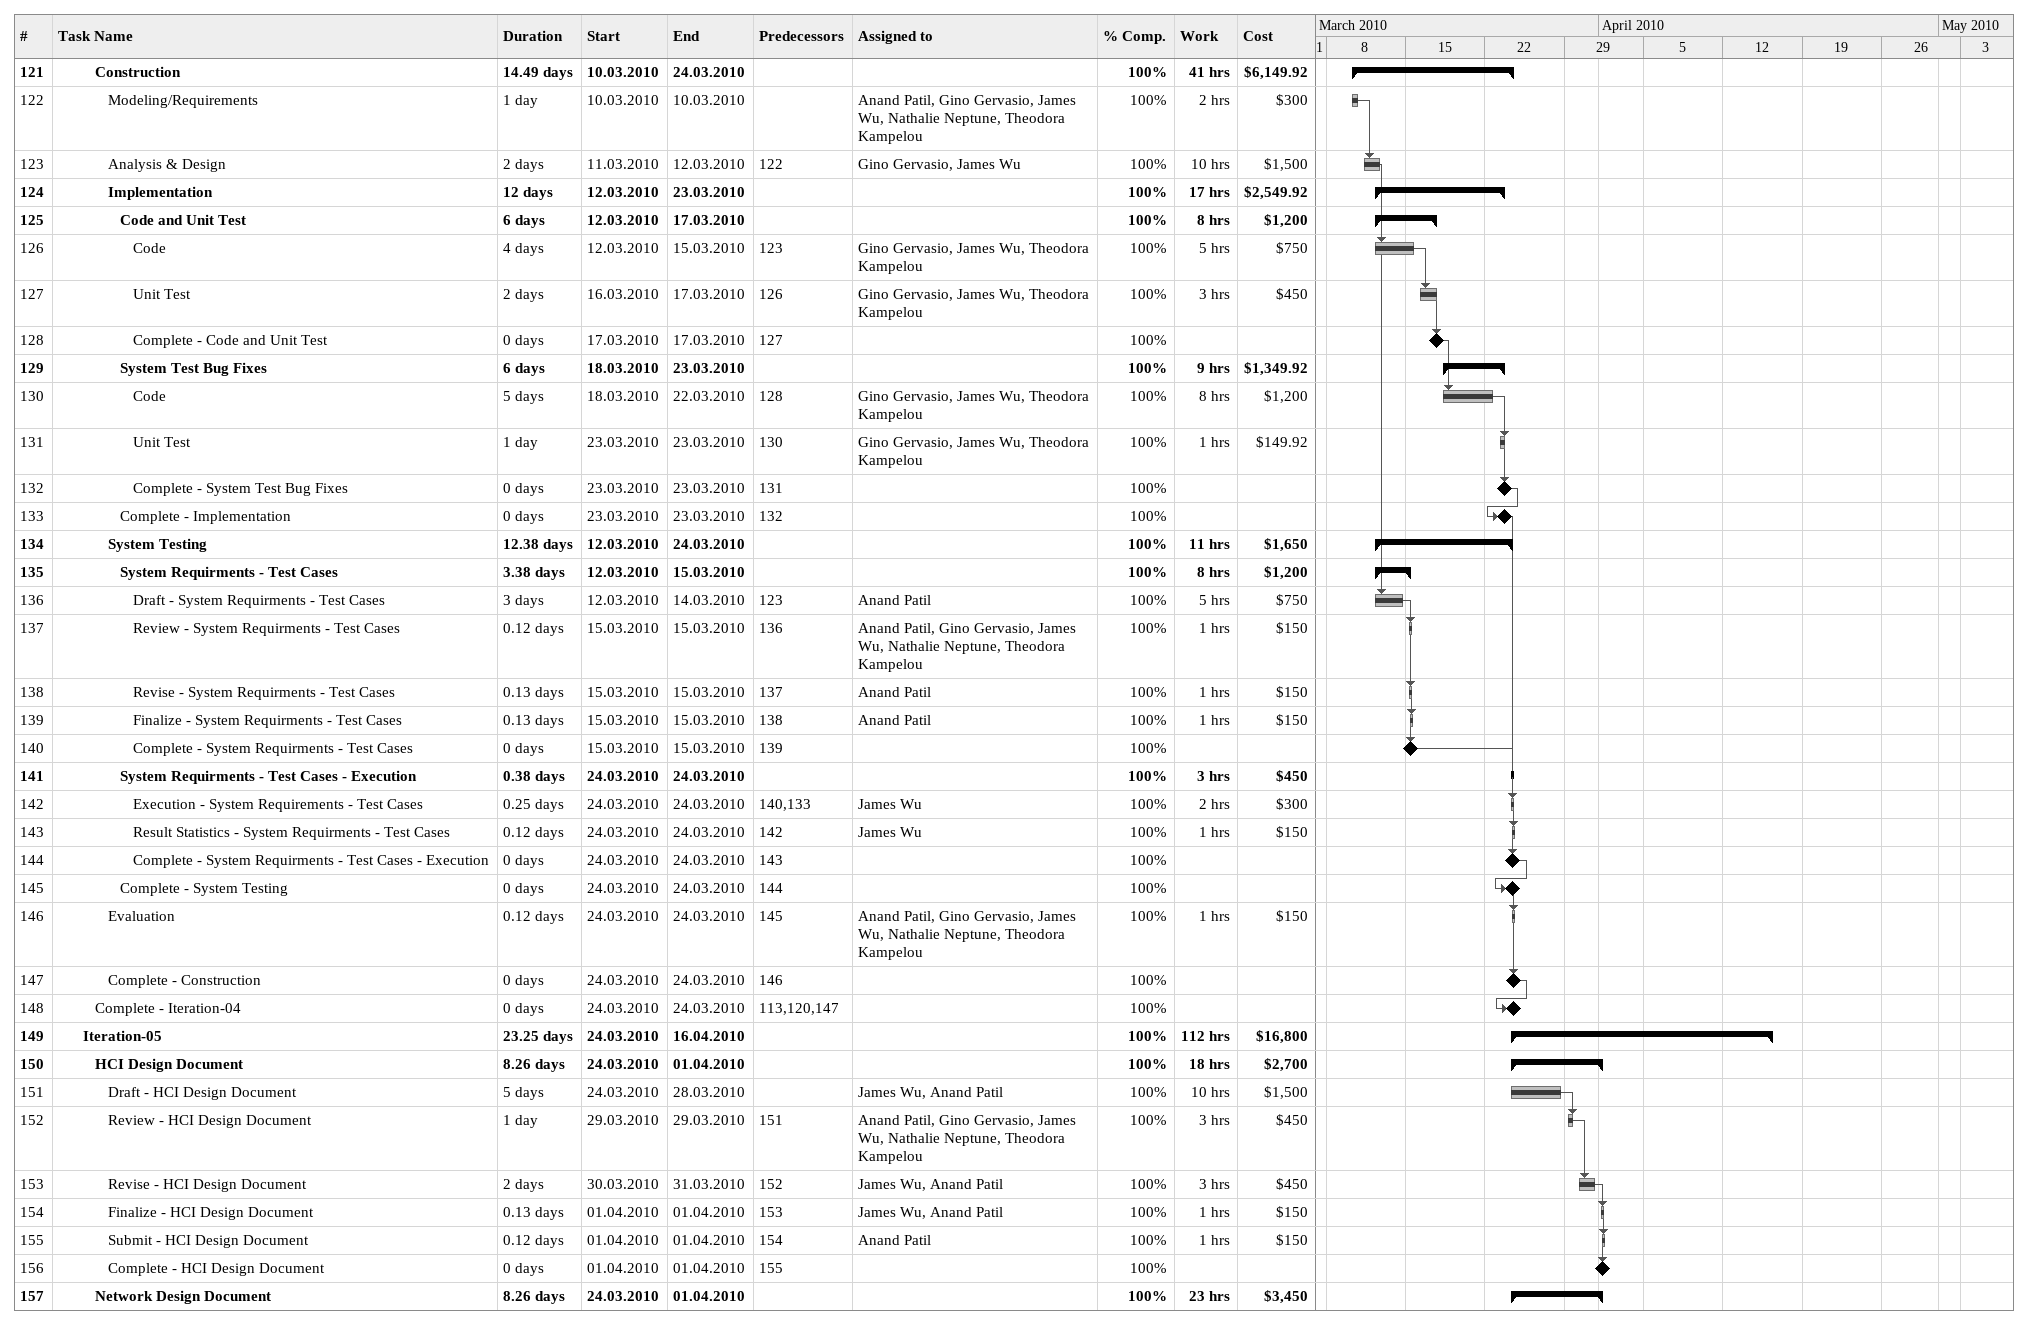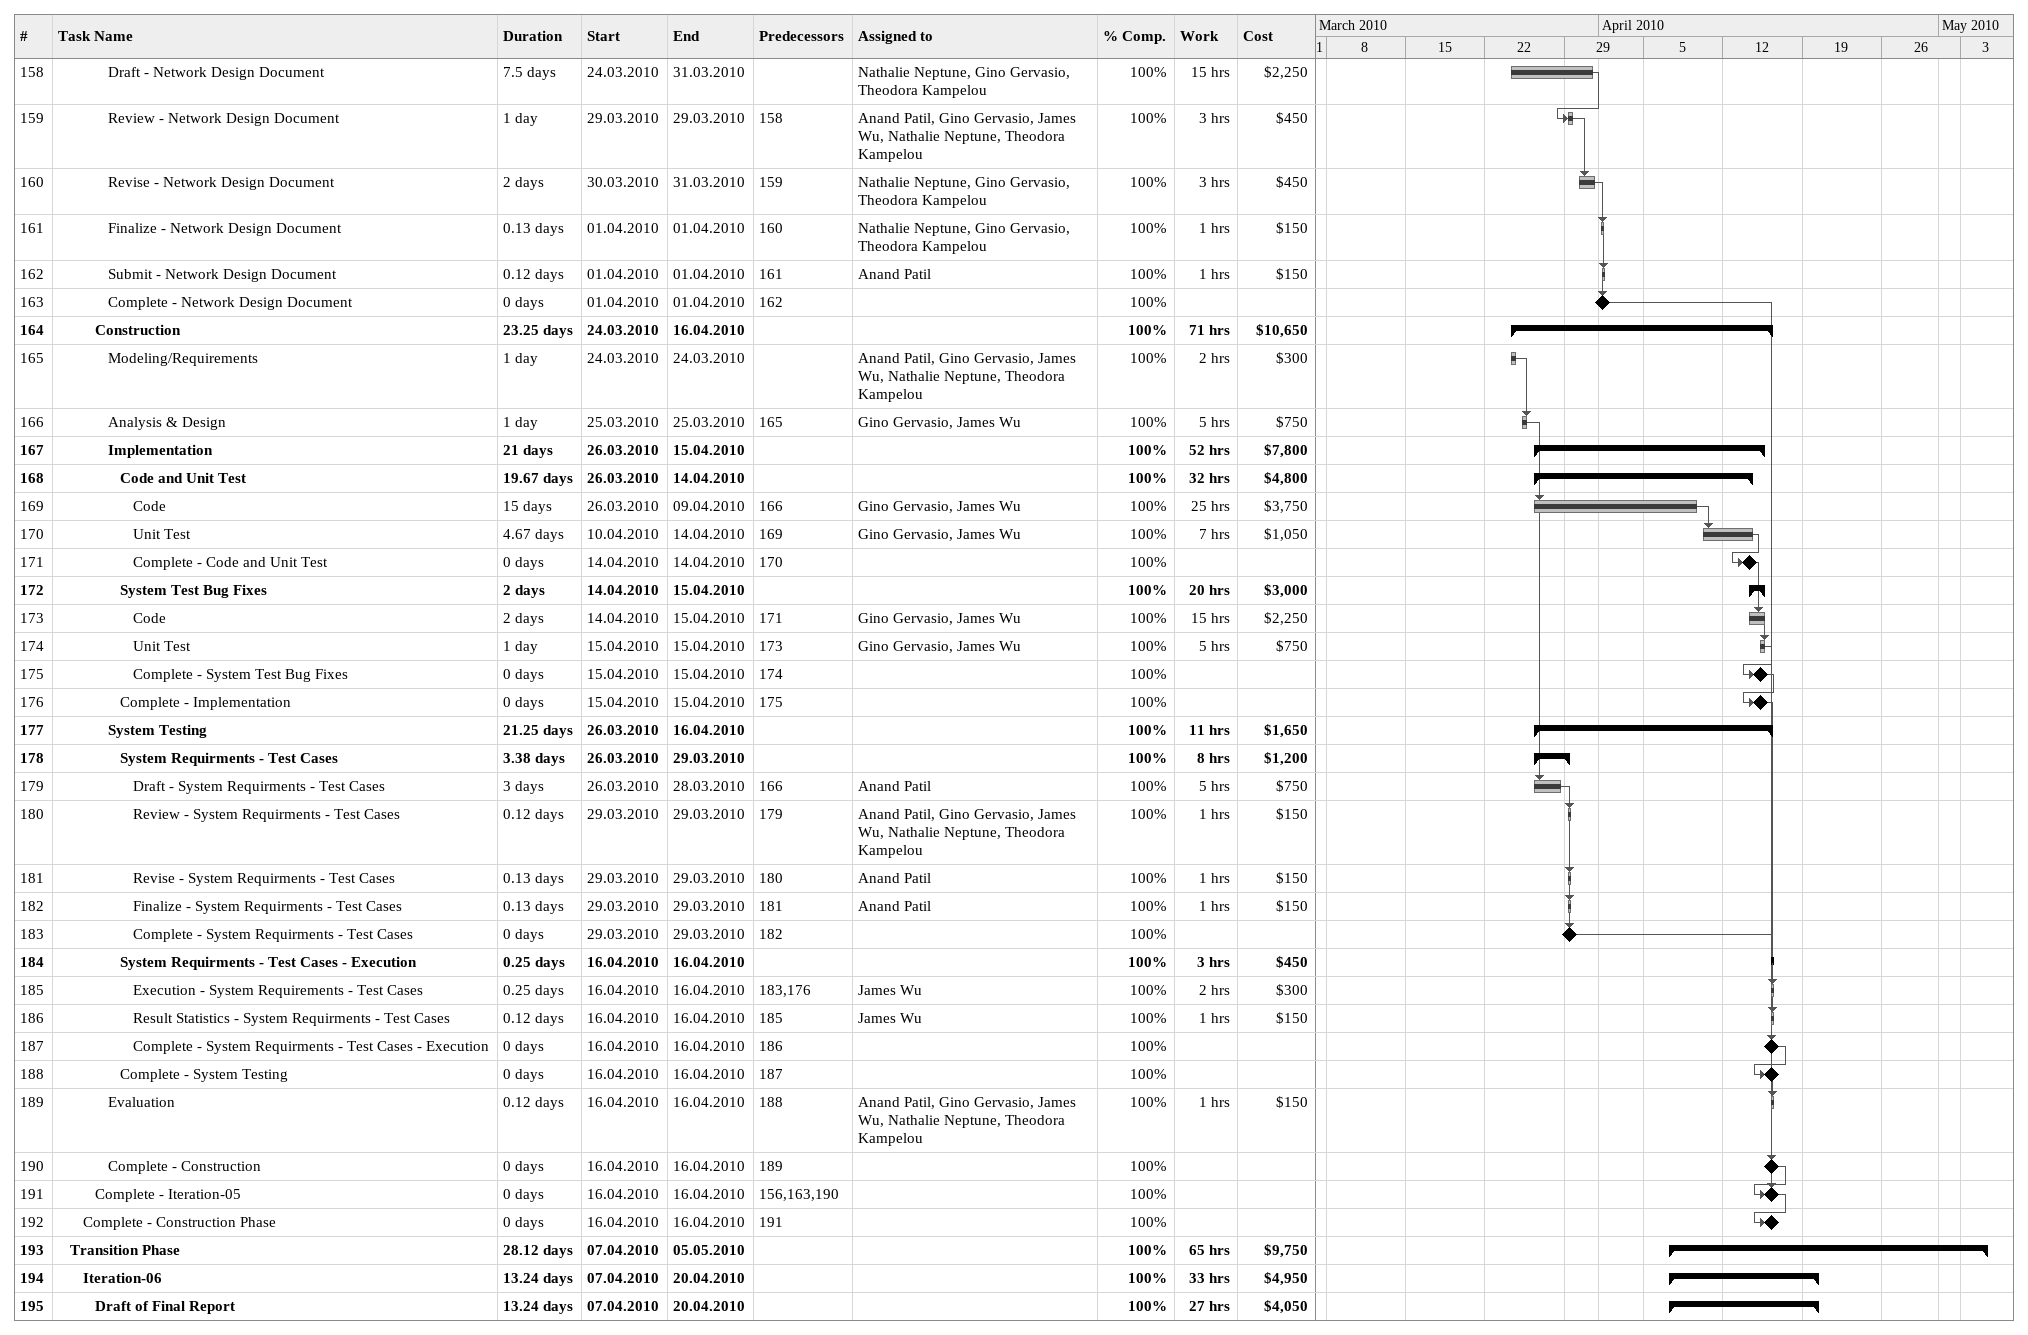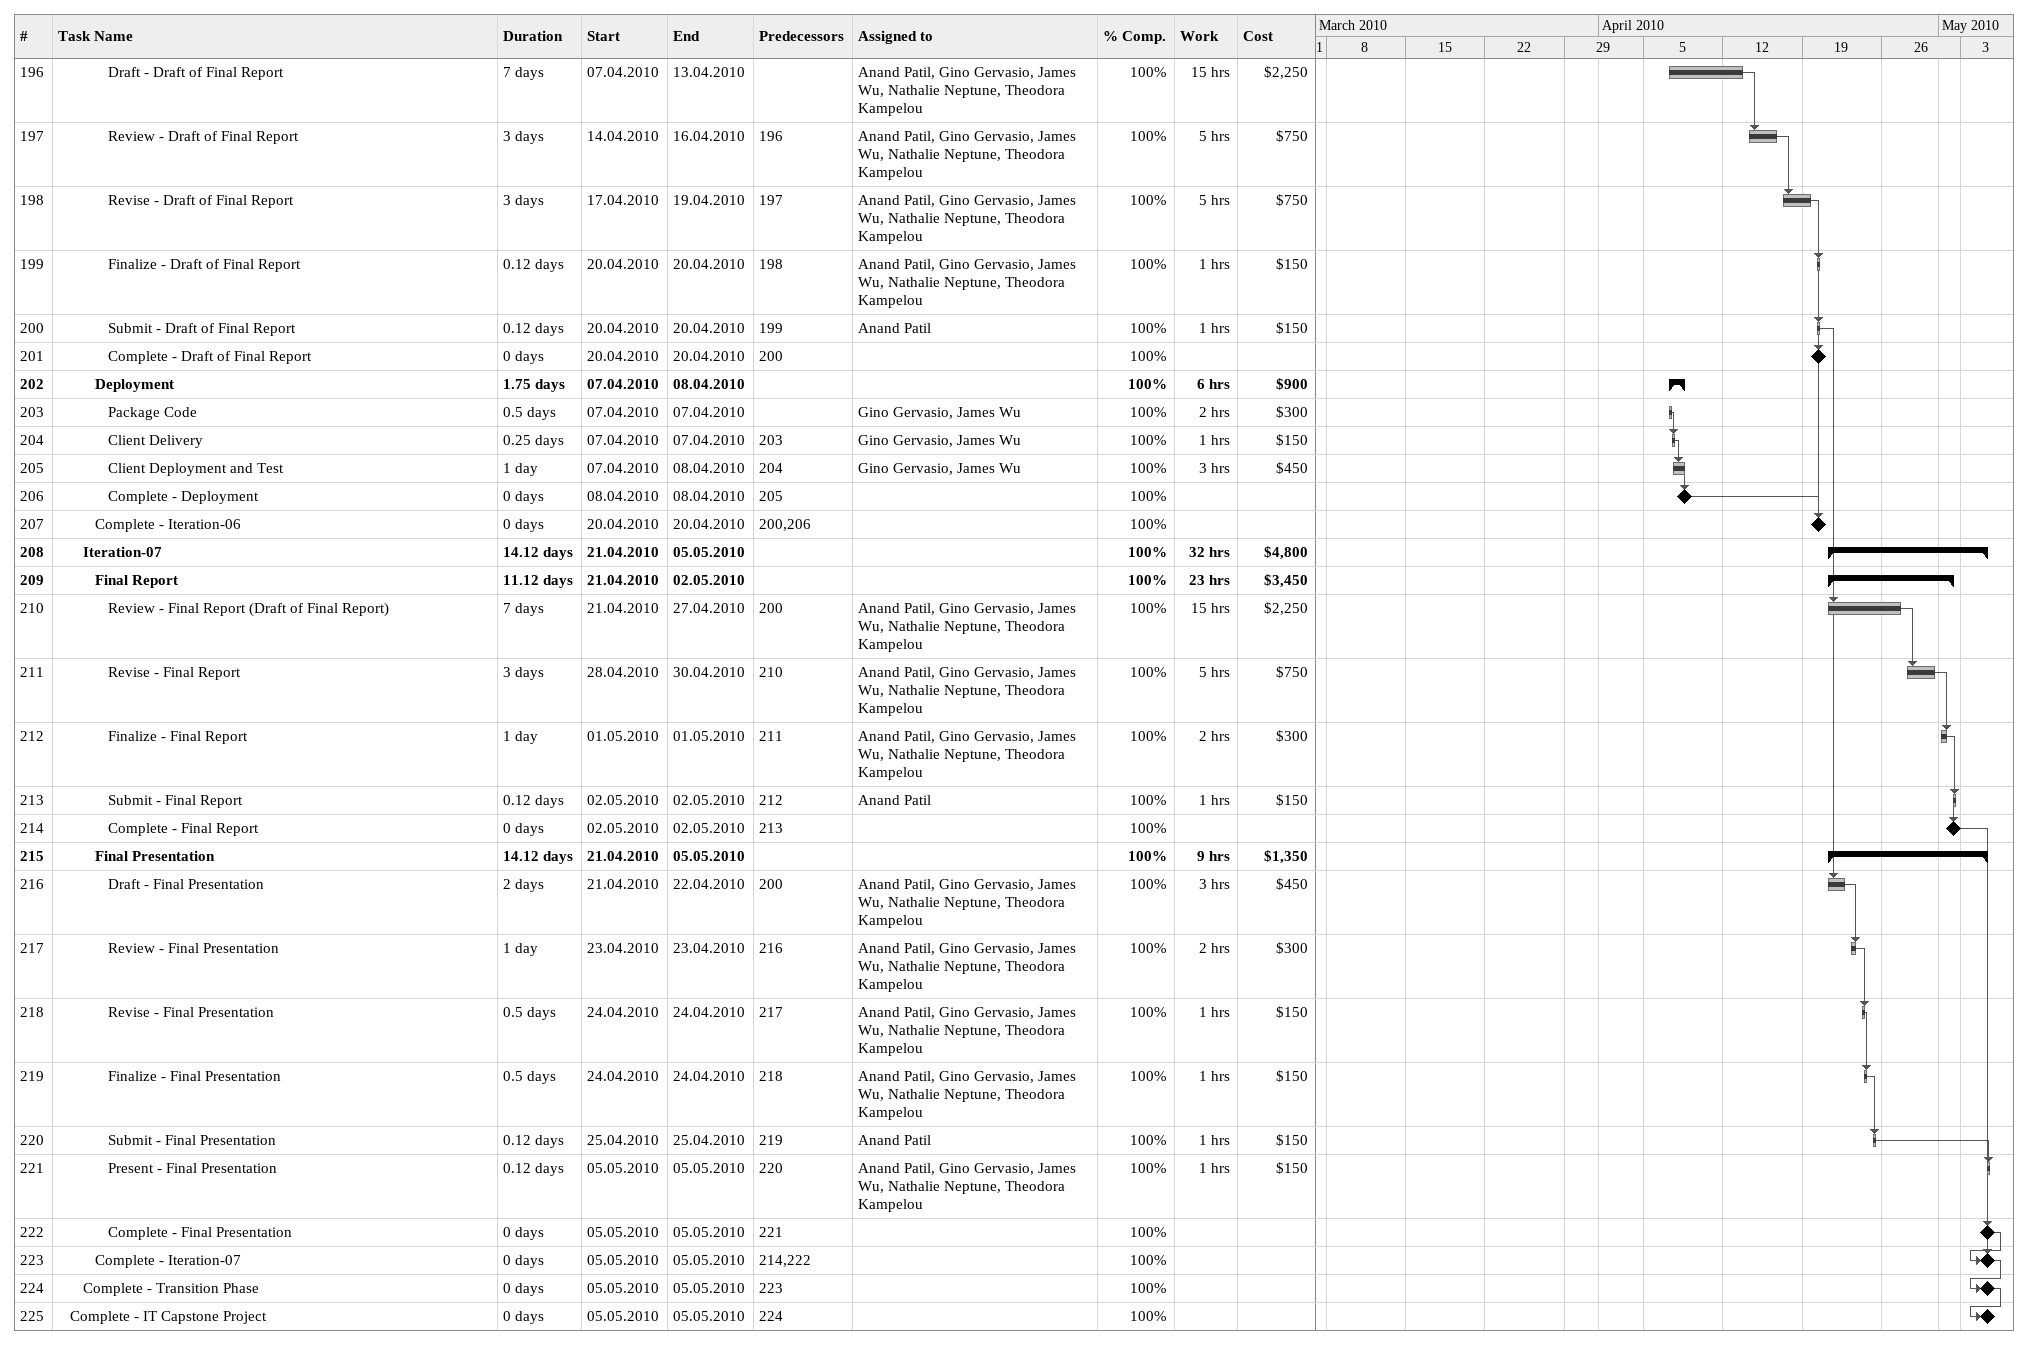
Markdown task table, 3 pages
| ID | Level | Task | Duration | Start | Finish | Predecessors | Resources | % complete | Work (h) | Cost ($) |
|---|---|---|---|---|---|---|---|---|---|---|
| 121 | 4 | **Construction** | 14.49d | 2010-03-10 | 2010-03-24 |  |  | 100 | 41 | 6149.92 |
| 122 | 5 | Modeling/Requirements | 1d | 2010-03-10 | 2010-03-10 |  | Anand Patil, Gino Gervasio, James Wu, Nathalie Neptune, Theodora Kampelou | 100 | 2 | 300 |
| 123 | 5 | Analysis & Design | 2d | 2010-03-11 | 2010-03-12 | 122 | Gino Gervasio, James Wu | 100 | 10 | 1500 |
| 124 | 5 | **Implementation** | 12d | 2010-03-12 | 2010-03-23 |  |  | 100 | 17 | 2549.92 |
| 125 | 6 | **Code and Unit Test** | 6d | 2010-03-12 | 2010-03-17 |  |  | 100 | 8 | 1200 |
| 126 | 7 | Code | 4d | 2010-03-12 | 2010-03-15 | 123 | Gino Gervasio, James Wu, Theodora Kampelou | 100 | 5 | 750 |
| 127 | 7 | Unit Test | 2d | 2010-03-16 | 2010-03-17 | 126 | Gino Gervasio, James Wu, Theodora Kampelou | 100 | 3 | 450 |
| 128 | 7 | Complete - Code and Unit Test | 0d | 2010-03-17 | 2010-03-17 | 127 |  | 100 |  |  |
| 129 | 6 | **System Test Bug Fixes** | 6d | 2010-03-18 | 2010-03-23 |  |  | 100 | 9 | 1349.92 |
| 130 | 7 | Code | 5d | 2010-03-18 | 2010-03-22 | 128 | Gino Gervasio, James Wu, Theodora Kampelou | 100 | 8 | 1200 |
| 131 | 7 | Unit Test | 1d | 2010-03-23 | 2010-03-23 | 130 | Gino Gervasio, James Wu, Theodora Kampelou | 100 | 1 | 149.92 |
| 132 | 7 | Complete - System Test Bug Fixes | 0d | 2010-03-23 | 2010-03-23 | 131 |  | 100 |  |  |
| 133 | 6 | Complete - Implementation | 0d | 2010-03-23 | 2010-03-23 | 132 |  | 100 |  |  |
| 134 | 5 | **System Testing** | 12.38d | 2010-03-12 | 2010-03-24 |  |  | 100 | 11 | 1650 |
| 135 | 6 | **System Requirments - Test Cases** | 3.38d | 2010-03-12 | 2010-03-15 |  |  | 100 | 8 | 1200 |
| 136 | 7 | Draft - System Requirments - Test Cases | 3d | 2010-03-12 | 2010-03-14 | 123 | Anand Patil | 100 | 5 | 750 |
| 137 | 7 | Review - System Requirments - Test Cases | 0.12d | 2010-03-15 | 2010-03-15 | 136 | Anand Patil, Gino Gervasio, James Wu, Nathalie Neptune, Theodora Kampelou | 100 | 1 | 150 |
| 138 | 7 | Revise - System Requirments - Test Cases | 0.13d | 2010-03-15 | 2010-03-15 | 137 | Anand Patil | 100 | 1 | 150 |
| 139 | 7 | Finalize - System Requirments - Test Cases | 0.13d | 2010-03-15 | 2010-03-15 | 138 | Anand Patil | 100 | 1 | 150 |
| 140 | 7 | Complete - System Requirments - Test Cases | 0d | 2010-03-15 | 2010-03-15 | 139 |  | 100 |  |  |
| 141 | 6 | **System Requirments - Test Cases - Execution** | 0.38d | 2010-03-24 | 2010-03-24 |  |  | 100 | 3 | 450 |
| 142 | 7 | Execution - System Requirements - Test Cases | 0.25d | 2010-03-24 | 2010-03-24 | 140, 133 | James Wu | 100 | 2 | 300 |
| 143 | 7 | Result Statistics - System Requirments - Test Cases | 0.12d | 2010-03-24 | 2010-03-24 | 142 | James Wu | 100 | 1 | 150 |
| 144 | 7 | Complete - System Requirments - Test Cases - Execution | 0d | 2010-03-24 | 2010-03-24 | 143 |  | 100 |  |  |
| 145 | 6 | Complete - System Testing | 0d | 2010-03-24 | 2010-03-24 | 144 |  | 100 |  |  |
| 146 | 5 | Evaluation | 0.12d | 2010-03-24 | 2010-03-24 | 145 | Anand Patil, Gino Gervasio, James Wu, Nathalie Neptune, Theodora Kampelou | 100 | 1 | 150 |
| 147 | 5 | Complete - Construction | 0d | 2010-03-24 | 2010-03-24 | 146 |  | 100 |  |  |
| 148 | 4 | Complete - Iteration-04 | 0d | 2010-03-24 | 2010-03-24 | 113, 120, 147 |  | 100 |  |  |
| 149 | 3 | **Iteration-05** | 23.25d | 2010-03-24 | 2010-04-16 |  |  | 100 | 112 | 16800 |
| 150 | 4 | **HCI Design Document** | 8.26d | 2010-03-24 | 2010-04-01 |  |  | 100 | 18 | 2700 |
| 151 | 5 | Draft - HCI Design Document | 5d | 2010-03-24 | 2010-03-28 |  | James Wu, Anand Patil | 100 | 10 | 1500 |
| 152 | 5 | Review - HCI Design Document | 1d | 2010-03-29 | 2010-03-29 | 151 | Anand Patil, Gino Gervasio, James Wu, Nathalie Neptune, Theodora Kampelou | 100 | 3 | 450 |
| 153 | 5 | Revise - HCI Design Document | 2d | 2010-03-30 | 2010-03-31 | 152 | James Wu, Anand Patil | 100 | 3 | 450 |
| 154 | 5 | Finalize - HCI Design Document | 0.13d | 2010-04-01 | 2010-04-01 | 153 | James Wu, Anand Patil | 100 | 1 | 150 |
| 155 | 5 | Submit - HCI Design Document | 0.12d | 2010-04-01 | 2010-04-01 | 154 | Anand Patil | 100 | 1 | 150 |
| 156 | 5 | Complete - HCI Design Document | 0d | 2010-04-01 | 2010-04-01 | 155 |  | 100 |  |  |
| 157 | 4 | **Network Design Document** | 8.26d | 2010-03-24 | 2010-04-01 |  |  | 100 | 23 | 3450 |
| 158 | 5 | Draft - Network Design Document | 7.5d | 2010-03-24 | 2010-03-31 |  | Nathalie Neptune, Gino Gervasio, Theodora Kampelou | 100 | 15 | 2250 |
| 159 | 5 | Review - Network Design Document | 1d | 2010-03-29 | 2010-03-29 | 158 | Anand Patil, Gino Gervasio, James Wu, Nathalie Neptune, Theodora Kampelou | 100 | 3 | 450 |
| 160 | 5 | Revise - Network Design Document | 2d | 2010-03-30 | 2010-03-31 | 159 | Nathalie Neptune, Gino Gervasio, Theodora Kampelou | 100 | 3 | 450 |
| 161 | 5 | Finalize - Network Design Document | 0.13d | 2010-04-01 | 2010-04-01 | 160 | Nathalie Neptune, Gino Gervasio, Theodora Kampelou | 100 | 1 | 150 |
| 162 | 5 | Submit - Network Design Document | 0.12d | 2010-04-01 | 2010-04-01 | 161 | Anand Patil | 100 | 1 | 150 |
| 163 | 5 | Complete - Network Design Document | 0d | 2010-04-01 | 2010-04-01 | 162 |  | 100 |  |  |
| 164 | 4 | **Construction** | 23.25d | 2010-03-24 | 2010-04-16 |  |  | 100 | 71 | 10650 |
| 165 | 5 | Modeling/Requirements | 1d | 2010-03-24 | 2010-03-24 |  | Anand Patil, Gino Gervasio, James Wu, Nathalie Neptune, Theodora Kampelou | 100 | 2 | 300 |
| 166 | 5 | Analysis & Design | 1d | 2010-03-25 | 2010-03-25 | 165 | Gino Gervasio, James Wu | 100 | 5 | 750 |
| 167 | 5 | **Implementation** | 21d | 2010-03-26 | 2010-04-15 |  |  | 100 | 52 | 7800 |
| 168 | 6 | **Code and Unit Test** | 19.67d | 2010-03-26 | 2010-04-14 |  |  | 100 | 32 | 4800 |
| 169 | 7 | Code | 15d | 2010-03-26 | 2010-04-09 | 166 | Gino Gervasio, James Wu | 100 | 25 | 3750 |
| 170 | 7 | Unit Test | 4.67d | 2010-04-10 | 2010-04-14 | 169 | Gino Gervasio, James Wu | 100 | 7 | 1050 |
| 171 | 7 | Complete - Code and Unit Test | 0d | 2010-04-14 | 2010-04-14 | 170 |  | 100 |  |  |
| 172 | 6 | **System Test Bug Fixes** | 2d | 2010-04-14 | 2010-04-15 |  |  | 100 | 20 | 3000 |
| 173 | 7 | Code | 2d | 2010-04-14 | 2010-04-15 | 171 | Gino Gervasio, James Wu | 100 | 15 | 2250 |
| 174 | 7 | Unit Test | 1d | 2010-04-15 | 2010-04-15 | 173 | Gino Gervasio, James Wu | 100 | 5 | 750 |
| 175 | 7 | Complete - System Test Bug Fixes | 0d | 2010-04-15 | 2010-04-15 | 174 |  | 100 |  |  |
| 176 | 6 | Complete - Implementation | 0d | 2010-04-15 | 2010-04-15 | 175 |  | 100 |  |  |
| 177 | 5 | **System Testing** | 21.25d | 2010-03-26 | 2010-04-16 |  |  | 100 | 11 | 1650 |
| 178 | 6 | **System Requirments - Test Cases** | 3.38d | 2010-03-26 | 2010-03-29 |  |  | 100 | 8 | 1200 |
| 179 | 7 | Draft - System Requirments - Test Cases | 3d | 2010-03-26 | 2010-03-28 | 166 | Anand Patil | 100 | 5 | 750 |
| 180 | 7 | Review - System Requirments - Test Cases | 0.12d | 2010-03-29 | 2010-03-29 | 179 | Anand Patil, Gino Gervasio, James Wu, Nathalie Neptune, Theodora Kampelou | 100 | 1 | 150 |
| 181 | 7 | Revise - System Requirments - Test Cases | 0.13d | 2010-03-29 | 2010-03-29 | 180 | Anand Patil | 100 | 1 | 150 |
| 182 | 7 | Finalize - System Requirments - Test Cases | 0.13d | 2010-03-29 | 2010-03-29 | 181 | Anand Patil | 100 | 1 | 150 |
| 183 | 7 | Complete - System Requirments - Test Cases | 0d | 2010-03-29 | 2010-03-29 | 182 |  | 100 |  |  |
| 184 | 6 | **System Requirments - Test Cases - Execution** | 0.25d | 2010-04-16 | 2010-04-16 |  |  | 100 | 3 | 450 |
| 185 | 7 | Execution - System Requirements - Test Cases | 0.25d | 2010-04-16 | 2010-04-16 | 183, 176 | James Wu | 100 | 2 | 300 |
| 186 | 7 | Result Statistics - System Requirments - Test Cases | 0.12d | 2010-04-16 | 2010-04-16 | 185 | James Wu | 100 | 1 | 150 |
| 187 | 7 | Complete - System Requirments - Test Cases - Execution | 0d | 2010-04-16 | 2010-04-16 | 186 |  | 100 |  |  |
| 188 | 6 | Complete - System Testing | 0d | 2010-04-16 | 2010-04-16 | 187 |  | 100 |  |  |
| 189 | 5 | Evaluation | 0.12d | 2010-04-16 | 2010-04-16 | 188 | Anand Patil, Gino Gervasio, James Wu, Nathalie Neptune, Theodora Kampelou | 100 | 1 | 150 |
| 190 | 5 | Complete - Construction | 0d | 2010-04-16 | 2010-04-16 | 189 |  | 100 |  |  |
| 191 | 4 | Complete - Iteration-05 | 0d | 2010-04-16 | 2010-04-16 | 156, 163, 190 |  | 100 |  |  |
| 192 | 3 | Complete - Construction Phase | 0d | 2010-04-16 | 2010-04-16 | 191 |  | 100 |  |  |
| 193 | 2 | **Transition Phase** | 28.12d | 2010-04-07 | 2010-05-05 |  |  | 100 | 65 | 9750 |
| 194 | 3 | **Iteration-06** | 13.24d | 2010-04-07 | 2010-04-20 |  |  | 100 | 33 | 4950 |
| 195 | 4 | **Draft of Final Report** | 13.24d | 2010-04-07 | 2010-04-20 |  |  | 100 | 27 | 4050 |
| 196 | 5 | Draft - Draft of Final Report | 7d | 2010-04-07 | 2010-04-13 |  | Anand Patil, Gino Gervasio, James Wu, Nathalie Neptune, Theodora Kampelou | 100 | 15 | 2250 |
| 197 | 5 | Review - Draft of Final Report | 3d | 2010-04-14 | 2010-04-16 | 196 | Anand Patil, Gino Gervasio, James Wu, Nathalie Neptune, Theodora Kampelou | 100 | 5 | 750 |
| 198 | 5 | Revise - Draft of Final Report | 3d | 2010-04-17 | 2010-04-19 | 197 | Anand Patil, Gino Gervasio, James Wu, Nathalie Neptune, Theodora Kampelou | 100 | 5 | 750 |
| 199 | 5 | Finalize - Draft of Final Report | 0.12d | 2010-04-20 | 2010-04-20 | 198 | Anand Patil, Gino Gervasio, James Wu, Nathalie Neptune, Theodora Kampelou | 100 | 1 | 150 |
| 200 | 5 | Submit - Draft of Final Report | 0.12d | 2010-04-20 | 2010-04-20 | 199 | Anand Patil | 100 | 1 | 150 |
| 201 | 5 | Complete - Draft of Final Report | 0d | 2010-04-20 | 2010-04-20 | 200 |  | 100 |  |  |
| 202 | 4 | **Deployment** | 1.75d | 2010-04-07 | 2010-04-08 |  |  | 100 | 6 | 900 |
| 203 | 5 | Package Code | 0.5d | 2010-04-07 | 2010-04-07 |  | Gino Gervasio, James Wu | 100 | 2 | 300 |
| 204 | 5 | Client Delivery | 0.25d | 2010-04-07 | 2010-04-07 | 203 | Gino Gervasio, James Wu | 100 | 1 | 150 |
| 205 | 5 | Client Deployment and Test | 1d | 2010-04-07 | 2010-04-08 | 204 | Gino Gervasio, James Wu | 100 | 3 | 450 |
| 206 | 5 | Complete - Deployment | 0d | 2010-04-08 | 2010-04-08 | 205 |  | 100 |  |  |
| 207 | 4 | Complete - Iteration-06 | 0d | 2010-04-20 | 2010-04-20 | 200, 206 |  | 100 |  |  |
| 208 | 3 | **Iteration-07** | 14.12d | 2010-04-21 | 2010-05-05 |  |  | 100 | 32 | 4800 |
| 209 | 4 | **Final Report** | 11.12d | 2010-04-21 | 2010-05-02 |  |  | 100 | 23 | 3450 |
| 210 | 5 | Review - Final Report (Draft of Final Report) | 7d | 2010-04-21 | 2010-04-27 | 200 | Anand Patil, Gino Gervasio, James Wu, Nathalie Neptune, Theodora Kampelou | 100 | 15 | 2250 |
| 211 | 5 | Revise - Final Report | 3d | 2010-04-28 | 2010-04-30 | 210 | Anand Patil, Gino Gervasio, James Wu, Nathalie Neptune, Theodora Kampelou | 100 | 5 | 750 |
| 212 | 5 | Finalize - Final Report | 1d | 2010-05-01 | 2010-05-01 | 211 | Anand Patil, Gino Gervasio, James Wu, Nathalie Neptune, Theodora Kampelou | 100 | 2 | 300 |
| 213 | 5 | Submit - Final Report | 0.12d | 2010-05-02 | 2010-05-02 | 212 | Anand Patil | 100 | 1 | 150 |
| 214 | 5 | Complete - Final Report | 0d | 2010-05-02 | 2010-05-02 | 213 |  | 100 |  |  |
| 215 | 4 | **Final Presentation** | 14.12d | 2010-04-21 | 2010-05-05 |  |  | 100 | 9 | 1350 |
| 216 | 5 | Draft - Final Presentation | 2d | 2010-04-21 | 2010-04-22 | 200 | Anand Patil, Gino Gervasio, James Wu, Nathalie Neptune, Theodora Kampelou | 100 | 3 | 450 |
| 217 | 5 | Review - Final Presentation | 1d | 2010-04-23 | 2010-04-23 | 216 | Anand Patil, Gino Gervasio, James Wu, Nathalie Neptune, Theodora Kampelou | 100 | 2 | 300 |
| 218 | 5 | Revise - Final Presentation | 0.5d | 2010-04-24 | 2010-04-24 | 217 | Anand Patil, Gino Gervasio, James Wu, Nathalie Neptune, Theodora Kampelou | 100 | 1 | 150 |
| 219 | 5 | Finalize - Final Presentation | 0.5d | 2010-04-24 | 2010-04-24 | 218 | Anand Patil, Gino Gervasio, James Wu, Nathalie Neptune, Theodora Kampelou | 100 | 1 | 150 |
| 220 | 5 | Submit - Final Presentation | 0.12d | 2010-04-25 | 2010-04-25 | 219 | Anand Patil | 100 | 1 | 150 |
| 221 | 5 | Present - Final Presentation | 0.12d | 2010-05-05 | 2010-05-05 | 220 | Anand Patil, Gino Gervasio, James Wu, Nathalie Neptune, Theodora Kampelou | 100 | 1 | 150 |
| 222 | 5 | Complete - Final Presentation | 0d | 2010-05-05 | 2010-05-05 | 221 |  | 100 |  |  |
| 223 | 4 | Complete - Iteration-07 | 0d | 2010-05-05 | 2010-05-05 | 214, 222 |  | 100 |  |  |
| 224 | 3 | Complete - Transition Phase | 0d | 2010-05-05 | 2010-05-05 | 223 |  | 100 |  |  |
| 225 | 2 | Complete - IT Capstone Project | 0d | 2010-05-05 | 2010-05-05 | 224 |  | 100 |  |  |
